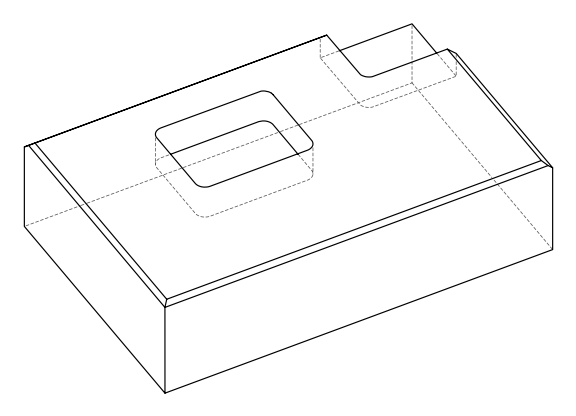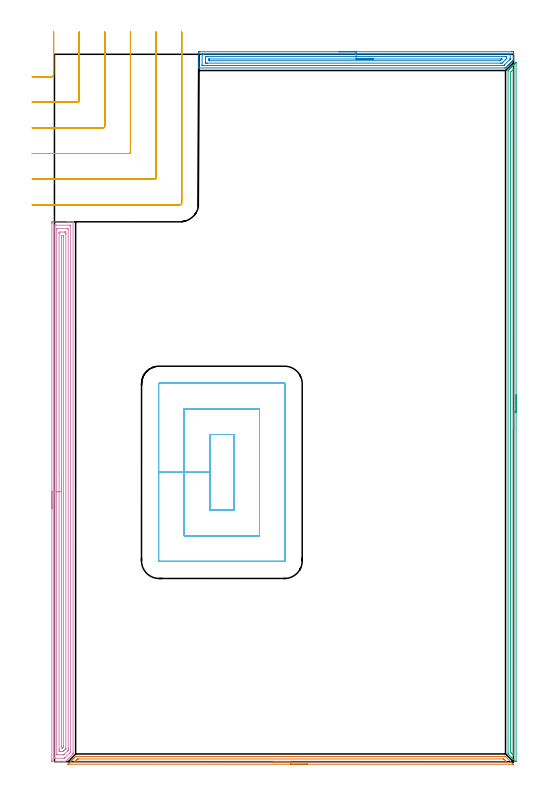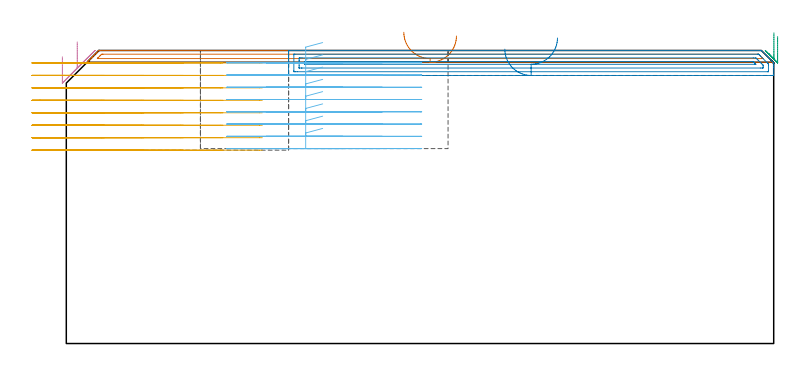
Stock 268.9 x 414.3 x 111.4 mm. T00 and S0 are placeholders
(PLAN: 6 operations, 1 tool changes, 54.8 min)
(1 AREA_MILL | FG_CHAMFER_SURFACE | UGT0205_001 | 4.28 min | 2669 mm3)
(2 AREA_MILL_1 | FG_CHAMFER_SURFACE_1 | UGT0205_001 | 6.06 min | 8582 mm3)
(3 AREA_MILL_2 | FG_CHAMFER_SURFACE_2 | UGT0205_001 | 6.66 min | 4456 mm3)
(4 AREA_MILL_3 | FG_CHAMFER_SURFACE_3 | UGT0205_001 | 12.83 min | 24878 mm3)
(5 MILL_CORNER_NOTCH_RECTANGULAR | CORNER_NOTCH_RECTANGULAR | UGT0201_094 | Follow Part, ap 5, ae 75% | 12.14 min | 312323 mm3)
(6 MILL_RECTANGULAR_POCKET | POCKET_RECTANGULAR_STRAIGHT | UGT0201_094 | Follow Part, ap 5, ae 75% | 12.84 min | 432923 mm3)
(TOOL UGT0205_001 | Chamfer Mill 20 x 3 x 45 deg. | D20 FL50 Z2)
(TOOL UGT0201_094 | End mill 20 mm | D20 FL38 Z4)
(OP 1 AREA_MILL)
G17 G21 G94 G90
T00 M6
G54
G17 G0 G90 X148.3 Y-1.5 S1061 M3
G43 Z121.4 H0
Z116.9
G94 G1 X148.262 Z116.028 F250.
X148.148 Z115.163
X147.959 Z114.312
X147.697 Z113.48
X147.363 Z112.674
X146.96 Z111.9
X146.492 Z111.164
X145.961 Z110.472
X145.371 Z109.829
X144.728 Z109.24
X144.036 Z108.708
X143.3 Z108.24
X142.526 Z107.837
X141.72 Z107.503
X140.888 Z107.241
X140.037 Z107.052
X139.172 Z106.938
X138.3 Z106.9
X8.034 Y-1.499
X7.917 Y-1.495 Z106.903
X7.946 Y-1.459 Z106.939
X8.055 Y-1.345 Z107.053
X8.501 Y-0.898 Z107.499
X8.868 Y-0.532 Z107.868
X9.021 Y-0.379 Z108.02
X9.558 Y0.161 Z108.556
X9.839 Y0.439 Z108.839
X9.888 Y0.488 Z108.888
X10.442 Y1.045 Z109.44
X10.731 Y1.331 Z109.731
X11.326 Y1.928 Z110.324
X11.623 Y2.222 Z110.622
X12.364 Y2.964 Z111.362
X12.405 Y2.998 Z111.384
X12.961 Y3. Z111.4
X263.639
X264.195 Y2.998 Z111.384
X264.237 Y2.964 Z111.362
X268.219 Y-1.017 Z107.379
X268.694 Y-1.495 Z106.905
X268.695 Y-1.498 Z106.901
X268.694 Y-1.5 Z106.9
X138.3
Y-0.086 Z108.314
X12.069 Y-0.085 Z108.315
X12.019
X11.784 Y-0.079 Z108.321
X11.813 Y-0.046 Z108.354
X11.893 Y0.04 Z108.44
X11.979 Y0.128 Z108.528
X12.069 Y0.219 Z108.619
X12.78 Y0.93 Z109.33
X12.961 Y1.111 Z109.511
X13.227 Y1.371 Z109.771
X13.438 Y1.576 Z109.976
X13.853 Y1.585 Z109.985
X13.902
X262.796 Y1.586 Z109.986
X263.006 Y1.584 Z109.984
X263.111 Y1.581 Z109.981
X263.159 Y1.579 Z109.979
X263.265 Y1.476 Z109.876
X263.639 Y1.11 Z109.51
X264. Y0.75 Z109.15
X264.531 Y0.218 Z108.618
X264.723 Y0.02 Z108.42
X264.799 Y-0.061 Z108.339
X264.813 Y-0.08 Z108.32
X264.785 Y-0.081 Z108.319
X264.701 Y-0.084 Z108.316
X264.531 Y-0.086 Z108.314
X264.483
X138.3
X137.429 Z108.352
X136.564 Z108.466
X135.712 Z108.655
X134.88 Z108.917
X134.074 Z109.251
X133.3 Z109.654
X132.564 Z110.123
X131.872 Z110.654
X131.229 Z111.243
X130.64 Z111.886
X130.109 Z112.578
X129.64 Z113.314
X129.237 Z114.088
X128.903 Z114.894
X128.641 Z115.726
X128.452 Z116.578
X128.338 Z117.443
X128.3 Z118.314
G0 Z121.4
M5
M2
(OP 2 AREA_MILL_1)
G17 G21 G94 G90
T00 M6
G54
G17 G0 G90 X166.7 Y415.8 S1061 M3
G43 Z121.4 H0
Z111.9
G94 G1 X166.738 Z111.028 F250.
X166.852 Z110.164
X167.041 Z109.312
X167.303 Z108.48
X167.637 Z107.674
X168.04 Z106.9
X168.509 Z106.164
X169.04 Z105.472
X169.629 Z104.829
X170.272 Z104.24
X170.964 Z103.709
X171.7 Z103.24
X172.474 Z102.837
X173.28 Z102.503
X174.112 Z102.241
X174.964 Z102.052
X175.828 Z101.938
X176.7 Z101.9
X267.902
X268.28 Y415.799 Z101.901
X268.655 Y415.796 Z101.902
X268.89 Y415.792 Z101.904
X268.9 Y415.429 Z102.267
Y412.801 Z104.894
Y412.123 Z105.576
Y411.333 Z106.367
Y411.085 Z106.613
X268.899 Y411.05 Z106.648
X268.896 Y411.007 Z106.69
X268.876 Y410.979 Z106.719
X268.718 Y410.818 Z106.881
X268.28 Y410.38 Z107.319
X268.076 Y410.174 Z107.522
X267.502 Y409.602 Z108.097
X267.387 Y409.486 Z108.212
X267.2 Y409.299 Z108.398
X266.676 Y408.776 Z108.924
X266.325 Y408.423 Z109.273
X265.849 Y407.949 Z109.751
X265.449 Y407.547 Z110.149
X264.707 Y406.805 Z110.892
X264.572 Y406.671 Z111.028
X264.556 Y406.656 Z111.044
X264.315 Y406.416 Z111.278
X264.194 Y406.299 Z111.384
X263.813 Y406.3 Z111.4
X84.673
X84.51 Y406.302 Z111.389
X84.503 Y406.441 Z111.251
X84.5 Y406.587 Z111.112
Y406.869 Z110.83
Y407.547 Z110.148
Y408.762 Z108.935
Y409.299 Z108.396
Y415.16 Z102.537
X84.504 Y415.429 Z102.269
X84.51 Y415.793 Z101.905
X84.745 Y415.796 Z101.902
X85.12 Y415.8 Z101.9
X176.7
Y414.386 Z103.314
X266.493 Y414.385 Z103.315
X266.665 Y414.384 Z103.316
X266.846 Y414.38 Z103.32
X266.884 Y414.379 Z103.321
X266.89 Y414.356 Z103.344
X266.894 Y414.325 Z103.375
X266.899 Y414.155 Z103.545
Y411.926 Z105.774
X266.896 Y411.531 Z106.169
X266.89 Y411.469 Z106.231
X266.867 Y411.429 Z106.271
X266.786 Y411.344 Z106.356
X266.5 Y411.05 Z106.65
X263.813 Y408.363 Z109.337
X263.399 Y407.952 Z109.748
X263.236 Y407.794 Z109.906
X263.177 Y407.738 Z109.962
X263.142 Y407.721 Z109.979
X263.1 Y407.719 Z109.981
X262.92 Y407.716 Z109.984
X262.749 Y407.715 Z109.985
X86.907
X86.735 Y407.716 Z109.984
X86.554 Y407.72 Z109.98
X86.516 Y407.721 Z109.979
X86.51 Y407.744 Z109.956
X86.506 Y407.775 Z109.925
X86.501 Y407.945 Z109.755
X86.5 Y414.075 Z103.625
X86.502 Y414.208 Z103.492
X86.506 Y414.315 Z103.385
X86.51 Y414.379 Z103.321
X86.546 Y414.38 Z103.32
X86.907 Y414.384 Z103.316
X87.077 Y414.385 Z103.315
X87.8 Y414.386 Z103.314
X176.7
Y412.972 Z104.728
X263.813 Y412.971 Z104.729
X264.535 Y412.97 Z104.73
X264.707 Y412.968 Z104.732
X264.871 Y412.965 Z104.735
X264.89 Y412.801 Z104.899
X264.895 Y412.616 Z105.084
X264.89 Y411.926 Z105.774
X264.812 Y411.823 Z105.877
X264.707 Y411.71 Z105.99
X264.375 Y411.375 Z106.325
X264.051 Y411.05 Z106.65
X262.92 Y409.919 Z107.781
X262.606 Y409.606 Z108.094
X262.293 Y409.299 Z108.401
X262.158 Y409.169 Z108.531
X262.109 Y409.135 Z108.565
X261.133 Y409.129 Z108.571
X89.587
X88.865 Y409.13 Z108.57
X88.693 Y409.132 Z108.568
X88.529 Y409.135 Z108.565
X88.51 Y409.299 Z108.401
X88.504 Y409.485 Z108.215
X88.5 Y410.174 Z107.526
Y410.364 Z107.336
Y412.115 Z105.585
X88.501 Y412.801 Z104.899
X88.503 Y412.896 Z104.804
X88.506 Y412.943 Z104.757
X88.509 Y412.962 Z104.738
X88.526 Y412.965 Z104.735
X88.693 Y412.968 Z104.732
X89.414 Y412.971 Z104.729
X89.587 Y412.972 Z104.728
X176.7
Y411.557 Z106.143
X261.765
X262.026 Y411.554 Z106.146
X262.073 Y411.552 Z106.148
X262.089 Y411.549 Z106.151
X262.077 Y411.531 Z106.169
X262.064 Y411.514 Z106.186
X261.601 Y411.05 Z106.65
X261.368 Y410.819 Z106.881
X261.133 Y410.591 Z107.109
X261.081 Y410.55 Z107.15
X261.038 Y410.547 Z107.153
X260.945 Y410.545 Z107.155
X260.756 Y410.543 Z107.157
X90.998
X90.642 Y410.544 Z107.156
X90.583 Y410.546 Z107.154
X90.521 Y410.549 Z107.151
X90.51 Y410.553 Z107.147
X90.506 Y410.575 Z107.125
X90.503 Y410.625 Z107.075
X90.5 Y411.031 Z106.669
Y411.05 Z106.65
X90.505 Y411.478 Z106.222
X90.508 Y411.531 Z106.169
X90.511 Y411.55 Z106.15
X90.546 Y411.552 Z106.148
X90.684 Y411.555 Z106.145
X90.857 Y411.557 Z106.143
X176.7
X177.572 Z106.181
X178.437 Z106.295
X179.288 Z106.483
X180.12 Z106.746
X180.926 Z107.08
X181.7 Z107.482
X182.436 Z107.951
X183.128 Z108.482
X183.771 Z109.072
X184.36 Z109.715
X184.892 Z110.407
X185.36 Z111.143
X185.763 Z111.916
X186.097 Z112.722
X186.359 Z113.554
X186.548 Z114.406
X186.662 Z115.271
X186.7 Z116.143
G0 Z121.4
M5
M2
(OP 3 AREA_MILL_2)
G17 G21 G94 G90
T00 M6
G54
G17 G0 G90 X270.399 Y214.75 S1061 M3
G43 Z121.4 H0
Z116.701
G94 G1 Y214.712 Z115.83 F250.
Y214.598 Z114.965
Y214.409 Z114.113
Y214.147 Z113.281
Y213.813 Z112.475
Y213.41 Z111.701
Y212.941 Z110.966
Y212.41 Z110.273
Y211.821 Z109.63
Y211.178 Z109.041
Y210.486 Z108.51
Y209.75 Z108.041
Y208.976 Z107.638
Y208.17 Z107.304
Y207.338 Z107.042
Y206.486 Z106.853
Y205.621 Z106.739
Y204.75 Z106.701
X270.397 Y0.046 Z106.702
X270.387 Y0.01 Z106.712
X270.34 Y0. Z106.76
X270.275 Z106.825
X270.222 Y0.001 Z106.877
X270.197 Y0.003 Z106.902
X266.008 Y4.192 Z111.091
X265.753 Y4.45 Z111.343
X265.704 Y4.505 Z111.389
X265.7 Y4.638 Z111.4
Y404.415
X265.706 Y404.803 Z111.391
X265.81 Y404.912 Z111.287
X266.27 Y405.372 Z110.826
X266.332 Y405.433 Z110.767
X266.506 Y405.606 Z110.593
X266.567 Y405.668 Z110.53
X266.627 Y405.728 Z110.471
X266.803 Y405.904 Z110.296
X266.863 Y405.965 Z110.233
X266.923 Y406.024 Z110.176
X267.101 Y406.202 Z109.998
X267.16 Y406.262 Z109.937
X267.218 Y406.319 Z109.88
X267.399 Y406.5 Z109.7
X267.457 Y406.558 Z109.64
X267.514 Y406.615 Z109.585
X267.697 Y406.797 Z109.402
X267.753 Y406.855 Z109.343
X267.809 Y406.91 Z109.289
X267.995 Y407.095 Z109.104
X268.05 Y407.152 Z109.047
X268.105 Y407.206 Z108.994
X268.292 Y407.393 Z108.807
X268.347 Y407.448 Z108.75
X268.4 Y407.501 Z108.698
X268.59 Y407.691 Z108.509
X268.643 Y407.745 Z108.454
X268.696 Y407.797 Z108.403
X268.888 Y407.988 Z108.211
X268.94 Y408.041 Z108.157
X268.991 Y408.092 Z108.107
X269.186 Y408.286 Z107.913
X269.237 Y408.338 Z107.86
X269.287 Y408.387 Z107.812
X269.484 Y408.584 Z107.615
X269.533 Y408.635 Z107.564
X269.582 Y408.683 Z107.516
X269.781 Y408.882 Z107.318
X269.83 Y408.931 Z107.267
X269.972 Y409.072 Z107.128
X270.08 Y409.18 Z107.02
X270.275 Y409.376 Z106.823
X270.38 Y409.477 Z106.717
X270.394 Y409.483 Z106.703
X270.399 Y409.477 Z106.699
X270.4 Y409.263 Z106.7
X270.399 Y204.75 Z106.701
X268.984 Z108.116
X268.983 Y5.042 Z108.117
X268.98 Y4.192 Z108.12
X268.979 Y4.152 Z108.121
X268.94 Y3.722 Z108.16
X268.461 Y4.192 Z108.639
X268.05 Y4.601 Z109.05
X267.568 Y5.085 Z109.532
X267.16 Y5.502 Z109.94
X267.119 Y5.978 Z109.981
X267.117 Y6.022 Z109.983
X267.114 Y6.872 Z109.986
Y6.918
Y403.568
X267.115 Y403.614 Z109.985
X267.118 Y403.705 Z109.982
X267.122 Y403.761 Z109.978
X267.131 Y403.774 Z109.969
X267.16 Y403.807 Z109.94
X267.462 Y404.112 Z109.638
X267.764 Y404.415 Z109.336
X268.353 Y405.004 Z108.747
X268.658 Y405.308 Z108.442
X268.801 Y405.448 Z108.299
X268.94 Y405.58 Z108.16
X268.979 Y405.613 Z108.121
X268.986 Y405.308 Z108.114
X268.984 Y204.75 Z108.116
Y203.878 Z108.154
Y203.013 Z108.268
Y202.162 Z108.456
Y201.33 Z108.719
Y200.524 Z109.053
Y199.75 Z109.455
Y199.014 Z109.924
Y198.322 Z110.455
Y197.679 Z111.045
Y197.09 Z111.688
Y196.558 Z112.38
Y196.09 Z113.116
Y195.687 Z113.889
Y195.353 Z114.695
Y195.091 Z115.527
Y194.902 Z116.379
Y194.788 Z117.244
Y194.75 Z118.116
G0 Z121.4
M5
M2
(OP 4 AREA_MILL_3)
G17 G21 G94 G90
T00 M6
G54
G17 G0 G90 X-1.5 Y148.1 S1061 M3
G43 Z121.4 H0
Z109.
G94 G1 Y148.138 Z108.128 F250.
Y148.252 Z107.264
Y148.441 Z106.412
Y148.703 Z105.58
Y149.037 Z104.774
Y149.44 Z104.
Y149.908 Z103.264
Y150.44 Z102.572
Y151.029 Z101.929
Y151.672 Z101.34
Y152.364 Z100.808
Y153.1 Z100.34
Y153.874 Z99.937
Y154.68 Z99.603
Y155.512 Z99.341
Y156.364 Z99.152
Y157.228 Z99.038
Y158.1 Z99.
Y315.174
X-1.499 Y315.596 Z99.001
X-1.495 Y316.061 Z99.003
X-1.492 Y316.191 Z99.006
X-1.036 Y316.195 Z99.462
X-0.439 Y316.2 Z100.059
X7.788 Z108.282
X8.359 Z108.856
X8.671 Z109.167
X9.242 Z109.738
X9.553 Z110.048
X10.572 Z111.071
X10.892 Y316.193 Z111.383
X10.897 Y316.192 Z111.388
X10.9 Y316.042 Z111.4
Y5.065
X10.896 Y4.504 Z111.386
X10.88 Y4.479 Z111.378
X10.127 Y3.727 Z110.627
X9.847 Y3.445 Z110.342
X9.158 Y2.758 Z109.658
X8.79 Y2.388 Z109.286
X8.235 Y1.835 Z108.735
X7.898 Y1.496 Z108.394
X7.312 Y0.911 Z107.811
X6.558 Y0.158 Z107.056
X6.465 Y0.066 Z106.963
X6.406 Y0.01 Z106.903
X6.153 Y0. Z106.652
X5.765 Z106.264
X5.141 Z105.636
X3.065 Z103.562
X2.494 Z102.989
X1.897 Z102.393
X-1.036 Y0.001 Z99.461
X-1.256 Y0.004 Z99.241
X-1.491 Y0.009 Z99.006
X-1.495 Y0.139 Z99.003
X-1.499 Y0.604 Z99.001
X-1.5 Y1.074 Z99.
Y158.1
X-0.086 Z100.414
X-0.085 Y314.018 Z100.415
X-0.084 Y314.121 Z100.416
X-0.081 Y314.171 Z100.419
X-0.08 Y314.188 Z100.42
X-0.038 Y314.19 Z100.462
X0.347 Y314.198 Z100.847
X0.729 Y314.2 Z101.229
X1.228 Z101.728
X8.671 Y314.199 Z109.171
X9.172 Y314.197 Z109.672
X9.381 Y314.19 Z109.881
X9.479 Y314.183 Z109.979
X9.485 Y313.881 Z109.985
Y313.812
Y6.026
Y5.958
X9.479 Y5.551 Z109.979
X9.28 Y5.342 Z109.78
X9.014 Y5.065 Z109.514
X6.339 Y2.388 Z106.839
X6.179 Y2.231 Z106.679
X6.024 Y2.08 Z106.524
X5.958 Y2.019 Z106.458
X5.898 Y2.01 Z106.398
X5.774 Y2.006 Z106.274
X5.524 Y2.001 Z106.024
X0.729 Z101.229
X0.228 Y2.003 Z100.728
X0.018 Y2.01 Z100.518
X-0.079 Y2.017 Z100.421
X-0.085 Y2.319 Z100.415
Y2.388
X-0.086 Y158.1 Z100.414
X1.328 Z101.828
X1.329 Y311.42 Z101.829
X1.334 Y312.027 Z101.834
X1.335 Y312.168 Z101.835
X1.343 Y312.19 Z101.843
X1.384 Y312.195 Z101.884
X1.442 Y312.199 Z101.942
X7.618 Y312.2 Z108.118
X7.788 Y312.198 Z108.288
X7.959 Y312.193 Z108.459
X8.065 Y312.189 Z108.565
X8.067 Y312.122 Z108.567
X8.069 Y312.027 Z108.569
X8.071 Y311.741 Z108.571
Y7.742
X8.07 Y7.457 Z108.57
X8.065 Y6.85 Z108.565
X8.062 Y6.573 Z108.562
X7.788 Y6.291 Z108.288
X7.624 Y6.124 Z108.124
X6.024 Y4.523 Z106.524
X5.849 Y4.35 Z106.349
X5.666 Y4.173 Z106.166
X5.481 Y4.01 Z105.981
X5.31 Y4.003 Z105.81
X5.141 Y4.001 Z105.641
X4.43 Y4. Z104.93
X2.665 Z103.165
X1.782 Z102.282
X1.612 Y4.002 Z102.112
X1.441 Y4.007 Z101.941
X1.335 Y4.011 Z101.835
X1.332 Y4.078 Z101.832
X1.331 Y4.173 Z101.831
X1.329 Y4.459 Z101.829
X1.328 Y158.1 Z101.828
X2.743 Z103.243
Y309.098
X2.744 Y309.35 Z103.244
X2.749 Y309.984 Z103.249
X2.753 Y310.19 Z103.253
X3.418 Y310.2 Z103.918
X6.024 Z106.524
X6.066 Z106.566
X6.452 Y310.194 Z106.952
X6.639 Y310.19 Z107.139
X6.65 Y310.086 Z107.15
X6.655 Y309.603 Z107.155
X6.656 Y309.35 Z107.156
X6.657 Y308.709 Z107.157
Y7.994
X6.655 Y7.742 Z107.155
X6.653 Y7.663 Z107.153
X6.65 Y7.626 Z107.15
X6.633 Y7.594 Z107.133
X6.533 Y7.488 Z107.033
X6.405 Y7.356 Z106.905
X6.024 Y6.972 Z106.524
X5.902 Y6.85 Z106.402
X5.519 Y6.468 Z106.019
X5.141 Y6.095 Z105.641
X5.07 Y6.03 Z105.57
X5.045 Y6.01 Z105.545
X4.994 Y6.006 Z105.494
X4.889 Y6.003 Z105.389
X4.679 Y6.001 Z105.179
X4.259 Y6. Z104.759
X3.376 Z103.876
X3.334 Z103.834
X2.948 Y6.006 Z103.448
X2.761 Y6.01 Z103.261
X2.75 Y6.115 Z103.25
X2.745 Y6.597 Z103.245
X2.743 Y6.85 Z103.243
Y7.491
Y158.1
X4.157 Z104.657
Y307.771
X4.159 Y307.978 Z104.659
X4.163 Y308.114 Z104.663
X4.167 Y308.191 Z104.667
X4.181 Y308.193 Z104.681
X4.259 Y308.197 Z104.759
X4.514 Y308.199 Z105.014
X5.141 Y308.193 Z105.641
X5.224 Y308.19 Z105.724
X5.236 Y307.874 Z105.736
X5.241 Y307.668 Z105.741
X5.243 Y307.565 Z105.743
Y307.462
X5.242 Y9.527 Z105.742
Y9.425
X5.23 Y8.635 Z105.73
X5.187 Y8.588 Z105.687
X5.141 Y8.54 Z105.641
X4.745 Y8.143 Z105.245
X4.675 Y8.074 Z105.175
X4.631 Y8.035 Z105.131
X4.606 Y8.016 Z105.106
X4.572 Y8.01 Z105.072
X4.259 Y8.008 Z104.759
X4.176 Y8.01 Z104.676
X4.164 Y8.326 Z104.664
X4.158 Y8.532 Z104.658
X4.157 Y8.635 Z104.657
Y8.738
Y158.1
Y158.972 Z104.695
Y159.836 Z104.809
Y160.688 Z104.998
Y161.52 Z105.26
Y162.326 Z105.594
Y163.1 Z105.997
Y163.836 Z106.465
Y164.528 Z106.996
Y165.171 Z107.586
Y165.76 Z108.229
Y166.292 Z108.921
Y166.76 Z109.657
Y167.163 Z110.431
Y167.497 Z111.237
Y167.759 Z112.069
Y167.948 Z112.92
Y168.062 Z113.785
Y168.1 Z114.657
G0 Z121.4
M5
M2
(OP 5 MILL_CORNER_NOTCH_RECTANGULAR)
G17 G21 G94 G90
T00 M6
G54
G17 G0 G90 X-13. Y401.2 S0 M3
G43 Z121.4 H0
Z106.662
G94 G1 X-10. F250.
X-1.494 F500.
G3 X-0.5 Y402.194 R1.
G1 Y424.287
Y427.287 F250.
G0 Z121.4
X-13. Y386.2
Z106.662
G1 X-10.
X13.506 F500.
G3 X14.5 Y387.194 R1.
G1 Y424.3
Y427.3 F250.
G0 Z121.4
X-13. Y371.2
Z106.662
G1 X-10.
X28.505 F500.
G3 X29.5 Y372.195 R1.
G1 Y424.3
Y427.3 F250.
G0 Z121.4
X-13. Y356.2
Z106.662
G1 X-10.
X43.505 F500.
G3 X44.5 Y357.195 R1.
G1 Y424.3
Y427.3 F250.
G0 Z121.4
X-13. Y341.2
Z106.662
G1 X-10.
X58.505 F500.
G3 X59.5 Y342.195 R1.
G1 Y424.3
Y427.3 F250.
G0 Z121.4
X-13. Y326.2
Z106.662
G1 X-10.
X73.505 F500.
G3 X74.5 Y327.195 R1.
G1 Y424.3
Y427.3 F250.
G0 Z121.4
X-13. Y401.2
Z101.925
G1 X-10.
X-1.494 F500.
G3 X-0.5 Y402.194 R1.
G1 Y424.287
Y427.287 F250.
G0 Z121.4
X-13. Y386.2
Z101.925
G1 X-10.
X13.506 F500.
G3 X14.5 Y387.194 R1.
G1 Y424.3
Y427.3 F250.
G0 Z121.4
X-13. Y371.2
Z101.925
G1 X-10.
X28.505 F500.
G3 X29.5 Y372.195 R1.
G1 Y424.3
Y427.3 F250.
G0 Z121.4
X-13. Y356.2
Z101.925
G1 X-10.
X43.505 F500.
G3 X44.5 Y357.195 R1.
G1 Y424.3
Y427.3 F250.
G0 Z121.4
X-13. Y341.2
Z101.925
G1 X-10.
X58.505 F500.
G3 X59.5 Y342.195 R1.
G1 Y424.3
Y427.3 F250.
G0 Z121.4
X-13. Y326.2
Z101.925
G1 X-10.
X73.505 F500.
G3 X74.5 Y327.195 R1.
G1 Y424.3
Y427.3 F250.
G0 Z121.4
X-13. Y401.2
Z97.187
G1 X-10.
X-1.494 F500.
G3 X-0.5 Y402.194 R1.
G1 Y424.287
Y427.287 F250.
G0 Z121.4
X-13. Y386.2
Z97.187
G1 X-10.
X13.506 F500.
G3 X14.5 Y387.194 R1.
G1 Y424.3
Y427.3 F250.
G0 Z121.4
X-13. Y371.2
Z97.187
G1 X-10.
X28.506 F500.
G3 X29.5 Y372.194 R1.
G1 Y424.3
Y427.3 F250.
G0 Z121.4
X-13. Y356.2
Z97.187
G1 X-10.
X43.505 F500.
G3 X44.5 Y357.195 R1.
G1 Y424.3
Y427.3 F250.
G0 Z121.4
X-13. Y341.2
Z97.187
G1 X-10.
X58.505 F500.
G3 X59.5 Y342.195 R1.
G1 Y424.3
Y427.3 F250.
G0 Z121.4
X-13. Y326.2
Z97.187
G1 X-10.
X73.505 F500.
G3 X74.5 Y327.195 R1.
G1 Y424.3
Y427.3 F250.
G0 Z121.4
X-13. Y401.2
Z92.45
G1 X-10.
X-1.494 F500.
G3 X-0.5 Y402.194 R1.
G1 Y424.287
Y427.287 F250.
G0 Z121.4
X-13. Y386.2
Z92.45
G1 X-10.
X13.506 F500.
G3 X14.5 Y387.194 R1.
G1 Y424.3
Y427.3 F250.
G0 Z121.4
X-13. Y371.2
Z92.45
G1 X-10.
X28.506 F500.
G3 X29.5 Y372.194 R1.
G1 Y424.3
Y427.3 F250.
G0 Z121.4
X-13. Y356.2
Z92.45
G1 X-10.
X43.505 F500.
G3 X44.5 Y357.195 R1.
G1 Y424.3
Y427.3 F250.
G0 Z121.4
X-13. Y341.2
Z92.45
G1 X-10.
X58.505 F500.
G3 X59.5 Y342.195 R1.
G1 Y424.3
Y427.3 F250.
G0 Z121.4
X-13. Y326.2
Z92.45
G1 X-10.
X73.505 F500.
G3 X74.5 Y327.195 R1.
G1 Y424.3
Y427.3 F250.
G0 Z121.4
X-13. Y401.2
Z87.712
G1 X-10.
X-1.494 F500.
G3 X-0.5 Y402.194 R1.
G1 Y424.287
Y427.287 F250.
G0 Z121.4
X-13. Y386.2
Z87.712
G1 X-10.
X13.506 F500.
G3 X14.5 Y387.194 R1.
G1 Y424.3
Y427.3 F250.
G0 Z121.4
X-13. Y371.2
Z87.712
G1 X-10.
X28.506 F500.
G3 X29.5 Y372.194 R1.
G1 Y424.3
Y427.3 F250.
G0 Z121.4
X-13. Y356.2
Z87.712
G1 X-10.
X43.505 F500.
G3 X44.5 Y357.195 R1.
G1 Y424.3
Y427.3 F250.
G0 Z121.4
X-13. Y341.2
Z87.712
G1 X-10.
X58.505 F500.
G3 X59.5 Y342.195 R1.
G1 Y424.3
Y427.3 F250.
G0 Z121.4
X-13. Y326.2
Z87.712
G1 X-10.
X73.505 F500.
G3 X74.5 Y327.195 R1.
G1 Y424.3
Y427.3 F250.
G0 Z121.4
X-13. Y401.2
Z82.975
G1 X-10.
X-1.494 F500.
G3 X-0.5 Y402.194 R1.
G1 Y424.287
Y427.287 F250.
G0 Z121.4
X-13. Y386.2
Z82.975
G1 X-10.
X13.506 F500.
G3 X14.5 Y387.194 R1.
G1 Y424.3
Y427.3 F250.
G0 Z121.4
X-13. Y371.2
Z82.975
G1 X-10.
X28.506 F500.
G3 X29.5 Y372.194 R1.
G1 Y424.3
Y427.3 F250.
G0 Z121.4
X-13. Y356.2
Z82.975
G1 X-10.
X43.505 F500.
G3 X44.5 Y357.195 R1.
G1 Y424.3
Y427.3 F250.
G0 Z121.4
X-13. Y341.2
Z82.975
G1 X-10.
X58.505 F500.
G3 X59.5 Y342.195 R1.
G1 Y424.3
Y427.3 F250.
G0 Z121.4
X-13. Y326.2
Z82.975
G1 X-10.
X73.505 F500.
G3 X74.5 Y327.195 R1.
G1 Y424.3
Y427.3 F250.
G0 Z121.4
X-13. Y401.2
Z78.237
G1 X-10.
X-1.494 F500.
G3 X-0.5 Y402.194 R1.
G1 Y424.287
Y427.287 F250.
G0 Z121.4
X-13. Y386.2
Z78.237
G1 X-10.
X13.506 F500.
G3 X14.5 Y387.194 R1.
G1 Y424.3
Y427.3 F250.
G0 Z121.4
X-13. Y371.2
Z78.237
G1 X-10.
X28.506 F500.
G3 X29.5 Y372.194 R1.
G1 Y424.3
Y427.3 F250.
G0 Z121.4
X-13. Y356.2
Z78.237
G1 X-10.
X43.505 F500.
G3 X44.5 Y357.195 R1.
G1 Y424.3
Y427.3 F250.
G0 Z121.4
X-13. Y341.2
Z78.237
G1 X-10.
X58.505 F500.
G3 X59.5 Y342.195 R1.
G1 Y424.3
Y427.3 F250.
G0 Z121.4
X-13. Y326.2
Z78.237
G1 X-10.
X73.505 F500.
G3 X74.5 Y327.195 R1.
G1 Y424.3
Y427.3 F250.
G0 Z121.4
X-13. Y401.2
Z73.5
G1 X-10.
X-1.494 F500.
G3 X-0.5 Y402.194 R1.
G1 Y424.287
Y427.287 F250.
G0 Z121.4
X-13. Y386.2
Z73.5
G1 X-10.
X13.506 F500.
G3 X14.5 Y387.194 R1.
G1 Y424.3
Y427.3 F250.
G0 Z121.4
X-13. Y371.2
Z73.5
G1 X-10.
X28.506 F500.
G3 X29.5 Y372.194 R1.
G1 Y424.3
Y427.3 F250.
G0 Z121.4
X-13. Y356.2
Z73.5
G1 X-10.
X43.505 F500.
G3 X44.5 Y357.195 R1.
G1 Y424.3
Y427.3 F250.
G0 Z121.4
X-13. Y341.2
Z73.5
G1 X-10.
X58.505 F500.
G3 X59.5 Y342.195 R1.
G1 Y424.3
Y427.3 F250.
G0 Z121.4
X-13. Y326.2
Z73.5
G1 X-10.
X73.505 F500.
G3 X74.5 Y327.195 R1.
G1 Y424.3
Y427.3 F250.
G0 Z121.4
M5
M2
(OP 6 MILL_RECTANGULAR_POCKET)
G17 G21 G94 G90
T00 M6
G54
G17 G0 G90 X97.447 Y191.6 S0 M3
G43 Z121.4 H0
Z114.4
G94 G1 X91. Z112.672 F250.
Y169.45 Z106.737
Y147.3 F500.
X105.1
Y191.6
X91.
Y169.45
X76.
Y132.3
X120.1
Y206.6
X76.
Y169.45
X61.
Y117.6
G3 X61.3 Y117.3 R0.3
G1 X134.8
G3 X135.1 Y117.6 R0.3
G1 Y221.3
G3 X134.8 Y221.6 R0.3
G1 X61.3
G3 X61. Y221.3 R0.3
G1 Y169.45
Y168.45
G0 X97.447 Y191.6 Z109.737
G1 X91. Z108.01 F250.
Y169.45 Z102.075
Y147.3 F500.
X105.1
Y191.6
X91.
Y169.45
X76.
Y132.3
X120.1
Y206.6
X76.
Y169.45
X61.
Y117.6
G3 X61.3 Y117.3 R0.3
G1 X134.8
G3 X135.1 Y117.6 R0.3
G1 Y221.3
G3 X134.8 Y221.6 R0.3
G1 X61.3
G3 X61. Y221.3 R0.3
G1 Y169.45
Y168.45
G0 X97.447 Y191.6 Z105.075
G1 X91. Z103.348 F250.
Y169.45 Z97.412
Y147.3 F500.
X105.1
Y191.6
X91.
Y169.45
X76.
Y132.3
X120.1
Y206.6
X76.
Y169.45
X61.
Y117.6
G3 X61.3 Y117.3 R0.3
G1 X134.8
G3 X135.1 Y117.6 R0.3
G1 Y221.3
G3 X134.8 Y221.6 R0.3
G1 X61.3
G3 X61. Y221.3 R0.3
G1 Y169.45
Y168.45
G0 X97.447 Y191.6 Z100.412
G1 X91. Z98.685 F250.
Y169.45 Z92.75
Y147.3 F500.
X105.1
Y191.6
X91.
Y169.45
X76.
Y132.3
X120.1
Y206.6
X76.
Y169.45
X61.
Y117.6
G3 X61.3 Y117.3 R0.3
G1 X134.8
G3 X135.1 Y117.6 R0.3
G1 Y221.3
G3 X134.8 Y221.6 R0.3
G1 X61.3
G3 X61. Y221.3 R0.3
G1 Y169.45
Y168.45
G0 X97.447 Y191.6 Z95.75
G1 X91. Z94.023 F250.
Y169.45 Z88.087
Y147.3 F500.
X105.1
Y191.6
X91.
Y169.45
X76.
Y132.3
X120.1
Y206.6
X76.
Y169.45
X61.
Y117.6
G3 X61.3 Y117.3 R0.3
G1 X134.8
G3 X135.1 Y117.6 R0.3
G1 Y221.3
G3 X134.8 Y221.6 R0.3
G1 X61.3
G3 X61. Y221.3 R0.3
G1 Y169.45
Y168.45
G0 X97.447 Y191.6 Z91.087
G1 X91. Z89.36 F250.
Y169.45 Z83.425
Y147.3 F500.
X105.1
Y191.6
X91.
Y169.45
X76.
Y132.3
X120.1
Y206.6
X76.
Y169.45
X61.
Y117.6
G3 X61.3 Y117.3 R0.3
G1 X134.8
G3 X135.1 Y117.6 R0.3
G1 Y221.3
G3 X134.8 Y221.6 R0.3
G1 X61.3
G3 X61. Y221.3 R0.3
G1 Y169.45
Y168.45
G0 X97.447 Y191.6 Z86.425
G1 X91. Z84.698 F250.
Y169.45 Z78.762
Y147.3 F500.
X105.1
Y191.6
X91.
Y169.45
X76.
Y132.3
X120.1
Y206.6
X76.
Y169.45
X61.
Y117.6
G3 X61.3 Y117.3 R0.3
G1 X134.8
G3 X135.1 Y117.6 R0.3
G1 Y221.3
G3 X134.8 Y221.6 R0.3
G1 X61.3
G3 X61. Y221.3 R0.3
G1 Y169.45
Y168.45
G0 X97.447 Y191.6 Z81.762
G1 X91. Z80.035 F250.
Y169.45 Z74.1
Y147.3 F500.
X105.1
Y191.6
X91.
Y169.45
X76.
Y132.3
X120.1
Y206.6
X76.
Y169.45
X61.
Y117.6
G3 X61.3 Y117.3 R0.3
G1 X134.8
G3 X135.1 Y117.6 R0.3
G1 Y221.3
G3 X134.8 Y221.6 R0.3
G1 X61.3
G3 X61. Y221.3 R0.3
G1 Y169.45
Y168.45
G0 Z121.4
M5
M2
